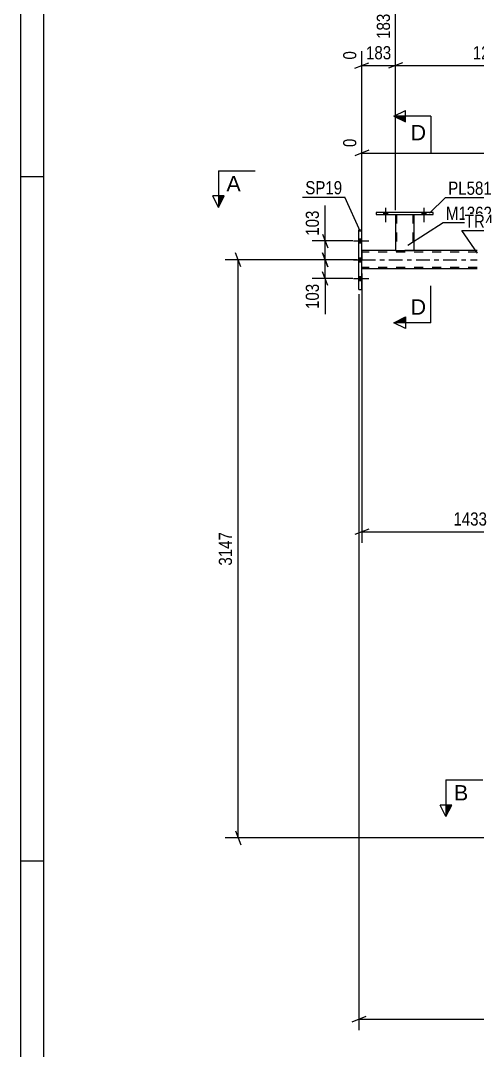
# Model space of a CAD drawing. Header units: millimetres. Extents: x -74 to 767, y -429 to 165.
# Drawn here: x -74.3 to 25.2, y -172.1 to 52.1 of the extents above; entities that cross this region are included whole.
import ezdxf

# ---------------------------------------------------------------- set-up
doc = ezdxf.new("R2010")
doc.units = ezdxf.units.MM
doc.linetypes.add('DXK_LINE_DOT2', pattern=[3.9198, 1.9599, -1.9599])
doc.linetypes.add('DXK_LINE_DOT3', pattern=[5.9187, 2.979, -0.9799, 0.9799, -0.9799])
doc.styles.add('Arial', font='ARIAL.TTF', dxfattribs={"height": 0.2})
doc.styles.add('Arial Narrow', font='ARIALN.TTF', dxfattribs={"height": 0.2})

# ---------------------------------------------------------------- blocks, each defined once
blk = doc.blocks.new('Unknown-814185593-1133')
at = {"color": 5, "linetype": 'Continuous'}
for p, q in [((-74.32, 165.05), (-74.32, -428.95)), ((-69.32, 160.05), (-69.32, -423.95)), ((-69.32, 18.05), (-74.32, 18.05)), ((-69.32, -130.95), (-74.32, -130.95))]:
    blk.add_line(p, q, dxfattribs=at)
blk = doc.blocks.new('Bolt-814185593-3677 - 3674')
at = {"linetype": 'Continuous'}
for points in [[(4.69, 9.84), (5.57, 9.84), (5.57, 10.32), (4.69, 10.32)], [(13.09, 9.84), (13.97, 9.84), (13.97, 10.32), (13.09, 10.32)]]:
    blk.add_hatch(color=1, dxfattribs=at).paths.add_polyline_path(points)
at = {"color": 1, "linetype": 'Continuous'}
for p, q in [((5.13, 11.32), (5.13, 8.2)), ((13.53, 11.32), (13.53, 8.2)), ((4.69, 10.32), (4.69, 9.84)), ((5.57, 10.32), (5.57, 9.84)), ((13.09, 10.32), (13.09, 9.84)), ((13.97, 10.32), (13.97, 9.84))]:
    blk.add_line(p, q, dxfattribs=at)
blk = doc.blocks.new('Bolt-814185593-3676 - 3674')
at = {"linetype": 'Continuous'}
for points in [[(4.69, 9.84), (5.57, 9.84), (5.57, 10.32), (4.69, 10.32)], [(13.09, 9.84), (13.97, 9.84), (13.97, 10.32), (13.09, 10.32)]]:
    blk.add_hatch(color=1, dxfattribs=at).paths.add_polyline_path(points)
at = {"color": 1, "linetype": 'Continuous'}
for p, q in [((5.13, 11.32), (5.13, 8.2)), ((13.53, 11.32), (13.53, 8.2)), ((4.69, 10.32), (4.69, 9.84)), ((5.57, 10.32), (5.57, 9.84)), ((13.09, 10.32), (13.09, 9.84)), ((13.97, 10.32), (13.97, 9.84))]:
    blk.add_line(p, q, dxfattribs=at)
blk = doc.blocks.new('Part-814185593-3682 - 3674')
at = {"color": 2, "linetype": 'Continuous'}
for p, q in [((3.13, 10.32), (3.13, 9.84)), ((15.53, 10.32), (3.13, 10.32)), ((3.13, 9.84), (15.53, 9.84)), ((15.53, 9.84), (15.53, 10.32))]:
    blk.add_line(p, q, dxfattribs=at)
blk = doc.blocks.new('Part-814185593-3697 - 3674')
at = {"color": 2, "linetype": 'Continuous'}
for p, q in [((7.33, 9.84), (7.33, 2)), ((11.33, 9.84), (11.33, 2)), ((7.33, 2), (11.33, 2))]:
    blk.add_line(p, q, dxfattribs=at)
at = {"color": 7, "linetype": 'DXK_LINE_DOT2'}
for p, q in [((7.33, 9.84), (11.33, 9.84)), ((7.33, 9.84), (7.33, 9.84)), ((7.33, 9.84), (7.33, 9.84)), ((7.57, 9.84), (7.57, 2)), ((11.09, 9.84), (11.09, 2)), ((11.33, 9.84), (11.33, 9.84)), ((11.33, 9.84), (11.33, 9.84)), ((11.03, 2), (11.07, 2)), ((11.03, 2), (11.07, 2)), ((11.07, 2), (11.09, 2)), ((11.07, 2), (11.09, 2))]:
    blk.add_line(p, q, dxfattribs=at)
blk = doc.blocks.new('Part-814185593-3728 - 3674')
at = {"color": 2, "linetype": 'Continuous'}
for p, q in [((-0.64, -6.5), (-0.64, 6.5)), ((-0.64, 6.5), (0, 6.5)), ((0, -6.5), (0, 6.5)), ((-0.64, -6.5), (0, -6.5))]:
    blk.add_line(p, q, dxfattribs=at)
blk = doc.blocks.new('Part-814185593-3885 - 3674')
at = {"color": 2, "linetype": 'Continuous'}
for p, q in [((7.33, 2), (0, 2)), ((25.13, 2), (11.33, 2)), ((25.13, -2), (0, -2))]:
    blk.add_line(p, q, dxfattribs=at)
at = {"color": 7, "linetype": 'DXK_LINE_DOT2'}
for p, q in [((0, 2), (0, -2)), ((25.13, 1.68), (0, 1.68)), ((11.33, 2), (7.33, 2)), ((25.13, -1.68), (0, -1.68))]:
    blk.add_line(p, q, dxfattribs=at)
at = {"color": 7, "linetype": 'DXK_LINE_DOT3'}
blk.add_line((0, 0), (25.13, 0), dxfattribs=at)
blk = doc.blocks.new('Bolt-814185593-3978 - 3674')
at = {"linetype": 'Continuous'}
for points in [[(0, 3.66), (0, 4.54), (-0.64, 4.54), (-0.64, 3.66)], [(0, 3.66), (0, 4.54), (-0.64, 4.54), (-0.64, 3.66)], [(0, 3.66), (0, 4.54), (-0.64, 4.54), (-0.64, 3.66)], [(0, -0.44), (0, 0.44), (-0.64, 0.44), (-0.64, -0.44)], [(0, -0.44), (0, 0.44), (-0.64, 0.44), (-0.64, -0.44)], [(0, -4.54), (0, -3.66), (-0.64, -3.66), (-0.64, -4.54)], [(0, -4.54), (0, -3.66), (-0.64, -3.66), (-0.64, -4.54)], [(0, -4.54), (0, -3.66), (-0.64, -3.66), (-0.64, -4.54)]]:
    blk.add_hatch(color=1, dxfattribs=at).paths.add_polyline_path(points)
at = {"color": 1, "linetype": 'Continuous'}
for p, q in [((-0.64, 4.54), (0, 4.54)), ((-0.64, 4.54), (0, 4.54)), ((-0.64, 4.54), (0, 4.54)), ((-1.8, 4.1), (1.52, 4.1)), ((-1.8, 4.1), (1.52, 4.1)), ((-1.8, 4.1), (1.52, 4.1)), ((-0.64, 3.66), (0, 3.66)), ((-0.64, 3.66), (0, 3.66)), ((-0.64, 3.66), (0, 3.66)), ((-1.8, 0), (1.52, 0)), ((-1.8, 0), (1.52, 0)), ((-0.64, 0.44), (0, 0.44)), ((-0.64, 0.44), (0, 0.44)), ((-0.64, -0.44), (0, -0.44)), ((-0.64, -0.44), (0, -0.44)), ((-1.8, -4.1), (1.52, -4.1)), ((-1.8, -4.1), (1.52, -4.1)), ((-1.8, -4.1), (1.52, -4.1)), ((-0.64, -3.66), (0, -3.66)), ((-0.64, -3.66), (0, -3.66)), ((-0.64, -3.66), (0, -3.66)), ((-0.64, -4.54), (0, -4.54)), ((-0.64, -4.54), (0, -4.54)), ((-0.64, -4.54), (0, -4.54))]:
    blk.add_line(p, q, dxfattribs=at)
blk = doc.blocks.new('StraightDimension-814185593-9772 - 3674')
at = {"color": 7, "linetype": 'Continuous'}
for p, q in [((-1, 0), (-29.78, 0)), ((-26.33, -1.5), (-27.53, 1.5)), ((-26.93, -125.86), (-26.93, 0)), ((-27.53, -124.36), (-26.33, -127.36)), ((45.79, -125.86), (-29.78, -125.86))]:
    blk.add_line(p, q, dxfattribs=at)
at = {"color": 0}
blk.add_wipeout([(-27.68, -58.67), (-31.88, -58.67), (-31.88, -67.19), (-27.68, -67.19)], dxfattribs=at)
at = {"color": 3, "style": 'Arial Narrow'}
blk.add_text('3147', height=2.863, rotation=90.0002, dxfattribs=at).set_placement((-28.28, -66.59))
blk = doc.blocks.new('StraightDimension-814185593-8910 - 3674')
at = {"color": 7, "linetype": 'Continuous'}
for p, q in [((7.33, 10.84), (7.33, 53.59)), ((48.31, 10.84), (48.31, 50.91)), ((8.83, 42.9), (5.83, 41.7)), ((46.81, 41.7), (49.81, 42.9)), ((7.33, 42.3), (48.31, 42.3))]:
    blk.add_line(p, q, dxfattribs=at)
at = {"color": 0, "linetype": 'Continuous'}
blk.add_wipeout([(47.71, 51.51), (43.51, 51.51), (43.51, 43), (47.71, 43)], dxfattribs=at)
at = {"color": 0}
blk.add_wipeout([(32.07, 43.05), (32.07, 47.25), (23.56, 47.25), (23.56, 43.05)], dxfattribs=at)
at = {"color": 3, "linetype": 'Continuous', "style": 'Arial Narrow'}
blk.add_text('1460', height=2.863, rotation=90.0002, dxfattribs=at).set_placement((47.11, 43.6))
at = {"color": 3, "style": 'Arial Narrow'}
blk.add_text('1277', height=2.863, dxfattribs=at).set_placement((24.16, 43.65))
blk = doc.blocks.new('StraightDimension-814185593-4713 - 3674')
at = {"color": 7, "linetype": 'Continuous'}
for p, q in [((-0.64, -7.5), (-0.64, -167.77)), ((0.86, -164.77), (-2.14, -165.97)), ((-0.64, -165.37), (661.07, -165.37))]:
    blk.add_line(p, q, dxfattribs=at)
blk = doc.blocks.new('StraightDimension-814185593-4735 - 3674')
at = {"color": 7, "linetype": 'Continuous'}
for p, q in [((69.48, -1), (69.48, 31.85)), ((0, 7.5), (0, 26.37)), ((1.5, 23.84), (-1.5, 22.64)), ((0, 23.24), (69.48, 23.24)), ((67.98, 22.64), (70.98, 23.84))]:
    blk.add_line(p, q, dxfattribs=at)
at = {"color": 0, "linetype": 'Continuous'}
for points in [[(68.88, 32.45), (64.68, 32.45), (64.68, 23.94), (68.88, 23.94)], [(-0.6, 26.97), (-4.8, 26.97), (-4.8, 23.94), (-0.6, 23.94)]]:
    blk.add_wipeout(points, dxfattribs=at)
at = {"color": 0}
blk.add_wipeout([(39, 23.99), (39, 28.19), (30.48, 28.19), (30.48, 23.99)], dxfattribs=at)
at = {"color": 3, "linetype": 'Continuous', "style": 'Arial Narrow'}
for s, height, p in [('1990', 2.863, (68.28, 24.54)), ('0', 2.86, (-1.2, 24.54))]:
    blk.add_text(s, height=height, rotation=90.0002, dxfattribs=at).set_placement(p)
at = {"color": 3, "style": 'Arial Narrow'}
blk.add_text('1990', height=2.863, dxfattribs=at).set_placement((31.08, 24.59))
blk = doc.blocks.new('StraightDimension-814185593-8911 - 3674')
at = {"color": 7, "linetype": 'Continuous'}
for p, q in [((7.33, 10.84), (7.33, 53.59)), ((0, 3), (0, 45.43)), ((-1.5, 41.7), (1.5, 42.9)), ((8.83, 42.9), (5.83, 41.7)), ((0, 42.3), (7.33, 42.3))]:
    blk.add_line(p, q, dxfattribs=at)
at = {"color": 0}
blk.add_wipeout([(7.01, 43.05), (7.01, 47.25), (0.32, 47.25), (0.32, 43.05)], dxfattribs=at)
at = {"color": 0, "linetype": 'Continuous'}
for points in [[(6.73, 54.19), (2.53, 54.19), (2.53, 47.5), (6.73, 47.5)], [(-0.6, 46.03), (-4.8, 46.03), (-4.8, 43), (-0.6, 43)]]:
    blk.add_wipeout(points, dxfattribs=at)
at = {"color": 3, "linetype": 'Continuous', "style": 'Arial Narrow'}
for s, height, p in [('183', 2.863, (6.13, 48.1)), ('0', 2.86, (-1.2, 43.6))]:
    blk.add_text(s, height=height, rotation=90.0002, dxfattribs=at).set_placement(p)
at = {"color": 3, "style": 'Arial Narrow'}
blk.add_text('183', height=2.863, dxfattribs=at).set_placement((0.92, 43.65))
blk = doc.blocks.new('StraightDimension-814185593-4987 - 3674')
at = {"color": 7, "linetype": 'Continuous'}
for p, q in [((0, -3), (0, -61.62)), ((47.21, -122.25), (47.21, -56.37)), ((1.5, -58.62), (-1.5, -59.82)), ((0, -59.22), (47.21, -59.22)), ((45.71, -59.82), (48.71, -58.62))]:
    blk.add_line(p, q, dxfattribs=at)
at = {"color": 0}
blk.add_wipeout([(27.86, -58.47), (27.86, -54.27), (19.35, -54.27), (19.35, -58.47)], dxfattribs=at)
at = {"color": 3, "style": 'Arial Narrow'}
blk.add_text('1433', height=2.863, dxfattribs=at).set_placement((19.95, -57.87))
blk = doc.blocks.new('StraightDimension-814185593-5053 - 3674')
at = {"color": 7, "linetype": 'Continuous'}
for p, q in [((-8.59, 5.6), (-7.39, 2.6)), ((-1.93, 4.1), (-10.84, 4.1)), ((-7.99, 0), (-7.99, 4.1)), ((-1.32, 0), (-10.84, 0)), ((-7.39, -1.5), (-8.59, 1.5))]:
    blk.add_line(p, q, dxfattribs=at)
at = {"color": 0}
blk.add_wipeout([(-8.74, 11.31), (-12.94, 11.31), (-12.94, 4.62), (-8.74, 4.62)], dxfattribs=at)
at = {"color": 7, "linetype": 'Continuous'}
blk.add_line((-7.99, 4.1), (-7.99, 11.83), dxfattribs=at)
blk.add_line((-7.99, 4.1), (-7.99, 11.83), dxfattribs=at)
at = {"color": 3, "style": 'Arial Narrow'}
blk.add_text('103', height=2.863, rotation=90.0002, dxfattribs=at).set_placement((-9.34, 5.23))
blk = doc.blocks.new('StraightDimension-814185593-5063 - 3674')
at = {"color": 7, "linetype": 'Continuous'}
for p, q in [((-1.32, 0), (-10.84, 0)), ((-8.59, 1.5), (-7.39, -1.5)), ((-7.99, -4.1), (-7.99, 0)), ((-1.93, -4.1), (-10.84, -4.1)), ((-7.39, -5.6), (-8.59, -2.6))]:
    blk.add_line(p, q, dxfattribs=at)
at = {"color": 0}
blk.add_wipeout([(-8.74, -4.63), (-12.94, -4.63), (-12.94, -11.31), (-8.74, -11.31)], dxfattribs=at)
at = {"color": 7, "linetype": 'Continuous'}
blk.add_line((-7.99, -4.1), (-7.99, -11.83), dxfattribs=at)
blk.add_line((-7.99, -4.1), (-7.99, -11.83), dxfattribs=at)
at = {"color": 3, "style": 'Arial Narrow'}
blk.add_text('103', height=2.863, rotation=90.0002, dxfattribs=at).set_placement((-9.34, -10.71))
blk = doc.blocks.new('Mark-814185593-3693 - 3674')
at = {"color": 0}
blk.add_wipeout([(28.36, 8.7), (28.36, 11.7), (18.31, 11.7), (18.31, 8.7)], dxfattribs=at)
blk.add_wipeout([(28.36, 8.7), (28.36, 11.7), (18.31, 11.7), (18.31, 8.7)], dxfattribs=at)
at = {"color": 30, "linetype": 'Continuous'}
for p, q in [((10.04, 3.17), (17.71, 8.1)), ((17.71, 8.1), (28.96, 8.1))]:
    blk.add_line(p, q, dxfattribs=at)
at = {"color": 3, "style": 'Arial Narrow'}
blk.add_text('M1362', height=2.863, dxfattribs=at).set_placement((18.31, 8.7))
blk = doc.blocks.new('Mark-814185593-3678 - 3674')
at = {"color": 0}
blk.add_wipeout([(28.32, 14.16), (28.32, 17.16), (18.82, 17.16), (18.82, 14.16)], dxfattribs=at)
blk.add_wipeout([(28.32, 14.16), (28.32, 17.16), (18.82, 17.16), (18.82, 14.16)], dxfattribs=at)
at = {"color": 30, "linetype": 'Continuous'}
for p, q in [((14.72, 10.14), (18.22, 13.56)), ((18.22, 13.56), (28.92, 13.56))]:
    blk.add_line(p, q, dxfattribs=at)
at = {"color": 3, "style": 'Arial Narrow'}
blk.add_text('PL581', height=2.863, dxfattribs=at).set_placement((18.82, 14.16))
blk = doc.blocks.new('Mark-814185593-3724 - 3674')
at = {"color": 0}
blk.add_wipeout([(-4.27, 14.26), (-4.27, 17.26), (-12.31, 17.26), (-12.31, 14.26)], dxfattribs=at)
blk.add_wipeout([(-4.27, 14.26), (-4.27, 17.26), (-12.31, 17.26), (-12.31, 14.26)], dxfattribs=at)
at = {"color": 30, "linetype": 'Continuous'}
for p in [(-12.91, 13.66), (-0.28, 6.06)]:
    blk.add_line(p, (-3.67, 13.66), dxfattribs=at)
at = {"color": 3, "style": 'Arial Narrow'}
blk.add_text('SP19', height=2.863, dxfattribs=at).set_placement((-12.31, 14.26))
blk = doc.blocks.new('Mark-814185593-3881 - 3674')
at = {"color": 0}
blk.add_wipeout([(32.29, 6.97), (32.29, 9.97), (22.42, 9.97), (22.42, 6.97)], dxfattribs=at)
blk.add_wipeout([(32.29, 6.97), (32.29, 9.97), (22.42, 9.97), (22.42, 6.97)], dxfattribs=at)
at = {"color": 30, "linetype": 'Continuous'}
for p, q in [((25.17, 1.44), (21.82, 6.37)), ((21.82, 6.37), (32.89, 6.37))]:
    blk.add_line(p, q, dxfattribs=at)
at = {"color": 3, "style": 'Arial Narrow'}
blk.add_text('TR435', height=2.863, dxfattribs=at).set_placement((22.42, 6.97))
blk = doc.blocks.new('SectionMark-814185593-5299 - 3674')
at = {"color": 6, "linetype": 'Continuous'}
for p, q in [((18.33, -113.22), (18.33, -121.22)), ((18.33, -121.22), (17.08, -118.72))]:
    blk.add_line(p, q, dxfattribs=at)
at = {"color": 0, "linetype": 'Continuous'}
blk.add_wipeout([(23.19, -117.72), (23.19, -114.22), (20.08, -114.22), (20.08, -117.72)], dxfattribs=at)
at = {"linetype": 'Continuous'}
blk.add_hatch(color=6, dxfattribs=at).paths.add_polyline_path([(18.33, -118.72), (19.58, -118.72), (18.33, -121.22)])
at = {"color": 6, "linetype": 'Continuous'}
for p, q in [((18.33, -113.22), (26.33, -113.22)), ((19.58, -118.72), (17.08, -118.72)), ((18.33, -121.22), (19.58, -118.72))]:
    blk.add_line(p, q, dxfattribs=at)
at = {"color": 3, "linetype": 'Continuous', "style": 'Arial'}
blk.add_text('B', height=3.34, dxfattribs=at).set_placement((20.08, -117.72))
blk = doc.blocks.new('SectionMark-814185593-5297 - 3674')
at = {"linetype": 'Continuous'}
for points in [[(9.5, 31.27), (9.5, 30.02), (7, 31.27)], [(9.5, -12.45), (9.5, -13.7), (7, -13.7)]]:
    blk.add_hatch(color=6, dxfattribs=at).paths.add_polyline_path(points)
at = {"color": 6, "linetype": 'Continuous'}
for p, q in [((7, 31.27), (9.5, 32.52)), ((9.5, 30.02), (9.5, 32.52)), ((15, 31.27), (7, 31.27)), ((7, 31.27), (9.5, 30.02)), ((7, -13.7), (9.5, -12.45)), ((9.5, -12.45), (9.5, -14.95)), ((15, -13.7), (7, -13.7)), ((9.5, -14.95), (7, -13.7))]:
    blk.add_line(p, q, dxfattribs=at)
at = {"color": 0, "linetype": 'Continuous'}
for points in [[(14, 26.02), (14, 29.52), (10.63, 29.52), (10.63, 26.02)], [(14, -11.95), (14, -8.45), (10.63, -8.45), (10.63, -11.95)]]:
    blk.add_wipeout(points, dxfattribs=at)
at = {"color": 6, "linetype": 'Continuous'}
for p, q in [((15, 31.27), (15, 23.27)), ((15, -13.7), (15, -5.7))]:
    blk.add_line(p, q, dxfattribs=at)
at = {"color": 3, "linetype": 'Continuous', "style": 'Arial'}
for p in [(10.63, 26.02), (10.63, -11.95)]:
    blk.add_text('D', height=3.34, dxfattribs=at).set_placement(p)
blk = doc.blocks.new('SectionMark-814185593-5305 - 3674')
at = {"color": 6, "linetype": 'Continuous'}
for p, q in [((-31.23, 19.4), (-31.23, 11.4)), ((-31.23, 11.4), (-32.48, 13.9))]:
    blk.add_line(p, q, dxfattribs=at)
at = {"color": 0, "linetype": 'Continuous'}
blk.add_wipeout([(-26.37, 14.9), (-26.37, 18.4), (-29.48, 18.4), (-29.48, 14.9)], dxfattribs=at)
at = {"linetype": 'Continuous'}
blk.add_hatch(color=6, dxfattribs=at).paths.add_polyline_path([(-31.23, 13.9), (-29.98, 13.9), (-31.23, 11.4)])
at = {"color": 6, "linetype": 'Continuous'}
for p, q in [((-31.23, 19.4), (-23.23, 19.4)), ((-29.98, 13.9), (-32.48, 13.9)), ((-31.23, 11.4), (-29.98, 13.9))]:
    blk.add_line(p, q, dxfattribs=at)
at = {"color": 3, "linetype": 'Continuous', "style": 'Arial'}
blk.add_text('A', height=3.34, dxfattribs=at).set_placement((-29.48, 14.9))

msp = doc.modelspace()

# ---------------------------------------------------------------- block references
for name in ['Unknown-814185593-1133', 'Bolt-814185593-3677 - 3674', 'Bolt-814185593-3676 - 3674', 'Part-814185593-3682 - 3674', 'Part-814185593-3697 - 3674', 'Bolt-814185593-3978 - 3674', 'Part-814185593-3728 - 3674', 'Part-814185593-3885 - 3674']:
    msp.add_blockref(name, (0, 0))

# ---------------------------------------------------------------- next in the draw order: block references
for name in ['StraightDimension-814185593-8910 - 3674', 'StraightDimension-814185593-9772 - 3674']:
    msp.add_blockref(name, (0, 0))

# ---------------------------------------------------------------- next in the draw order: block references
for name in ['StraightDimension-814185593-4735 - 3674', 'StraightDimension-814185593-4713 - 3674']:
    msp.add_blockref(name, (0, 0))

# ---------------------------------------------------------------- next in the draw order: block references
for name in ['StraightDimension-814185593-8911 - 3674', 'Mark-814185593-3693 - 3674', 'StraightDimension-814185593-4987 - 3674']:
    msp.add_blockref(name, (0, 0))

# ---------------------------------------------------------------- next in the draw order: block references
for name in ['Mark-814185593-3678 - 3674', 'StraightDimension-814185593-5053 - 3674', 'SectionMark-814185593-5299 - 3674']:
    msp.add_blockref(name, (0, 0))

# ---------------------------------------------------------------- next in the draw order: block references
for name in ['SectionMark-814185593-5297 - 3674', 'Mark-814185593-3724 - 3674', 'Mark-814185593-3881 - 3674', 'StraightDimension-814185593-5063 - 3674']:
    msp.add_blockref(name, (0, 0))

# ---------------------------------------------------------------- next in the draw order: block references
msp.add_blockref('SectionMark-814185593-5305 - 3674', (0, 0))

doc.saveas('drawing.dxf')
